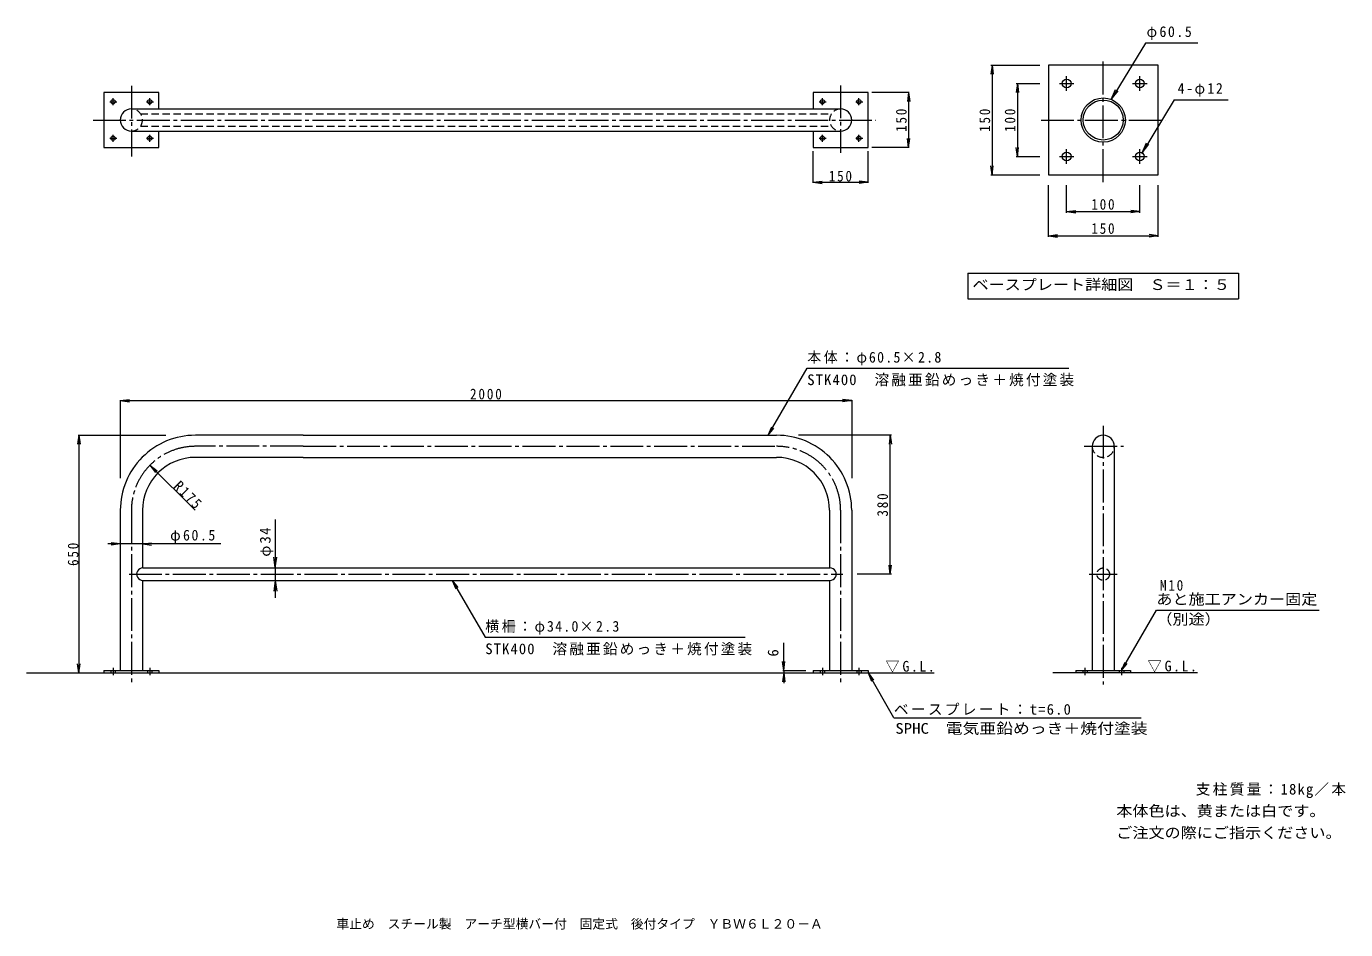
# Model space of a CAD drawing. Units: millimetres at full size, with parts at other scales. Extents: x -1788 to 1820, y -1359 to 1112.
import ezdxf
from ezdxf.enums import TextEntityAlignment as Align

# ---------------------------------------------------------------- set-up
doc = ezdxf.new("R2010")
doc.units = ezdxf.units.MM
doc.header["$LTSCALE"] = 10
doc.linetypes.add('CHAIN2', pattern=[12, 9, -1, 1, -1])
doc.linetypes.add('DASHED2', pattern=[3, 2, -1])
for name, color, linetype, lineweight in [('C-0', 7, 'CHAIN2', 9), ('C-2', 3, 'Continuous', 9), ('C-4', 7, 'Continuous', 9), ('C-5', 7, 'Continuous', 9), ('C-6', 6, 'Continuous', 5), ('E-0', 7, 'CHAIN2', 9), ('E-2', 3, 'Continuous', 9), ('E-4', 7, 'Continuous', 9), ('E-5', 7, 'Continuous', 9)]:
    doc.layers.add(name, color=color, linetype=linetype, lineweight=lineweight)
doc.layers.add('F-5_F-5ﾚｲﾔ', color=2, linetype='Continuous')
doc.layers.add('F-F_F-Fﾚｲﾔ', color=2, linetype='Continuous')
doc.styles.add('ＭＳ ゴシック', font='')
doc.styles.get('ＭＳ ゴシック').set_extended_font_data('MS Gothic')

msp = doc.modelspace()

# ---------------------------------------------------------------- linework, layer by layer
at = {"layer": 'C-0'}
for p, q in [((-1500.63, 949.85), (-1500.63, 755.86)), ((438.87, 950.72), (438.87, 766.14)), ((-1559.28, 906.11), (-1540.15, 906.11)), ((-1550.63, 896.6), (-1550.63, 915.49)), ((-1459.28, 906.11), (-1440.15, 906.11)), ((-1450.63, 896.6), (-1450.63, 915.49)), ((380.22, 906.11), (399.35, 906.11)), ((388.87, 896.6), (388.87, 915.49)), ((480.22, 906.11), (499.35, 906.11)), ((488.87, 896.6), (488.87, 915.49)), ((-1605.53, 856.11), (535.12, 856.11)), ((-1559.28, 806.11), (-1540.15, 806.11)), ((-1550.63, 796.6), (-1550.63, 815.49)), ((-1459.28, 806.11), (-1440.15, 806.11)), ((-1450.63, 796.6), (-1450.63, 815.49)), ((380.22, 806.11), (399.35, 806.11)), ((388.87, 796.6), (388.87, 815.49)), ((480.22, 806.11), (499.35, 806.11)), ((488.87, 796.6), (488.87, 815.49)), ((1156.92, 19.82), (1156.92, -688.65)), ((-1030.88, -36.7), (-1325.63, -36.7)), ((-1030.88, -36.7), (263.87, -36.7)), ((1105.03, -36.7), (1212.06, -36.7)), ((-1500.63, -211.7), (-1500.63, -688.65)), ((438.87, -211.7), (438.87, -688.65)), ((-1507.04, -386.45), (445.29, -386.45)), ((1118.25, -386.45), (1195.37, -386.45)), ((-1550.63, -642.62), (-1550.63, -662.62)), ((-1450.63, -642.62), (-1450.63, -662.62)), ((388.87, -642.61), (388.87, -662.62)), ((488.87, -642.61), (488.87, -662.62)), ((1106.92, -642.61), (1106.92, -662.62)), ((1206.92, -642.61), (1206.92, -662.62))]:
    msp.add_line(p, q, dxfattribs=at)
at = {"layer": 'C-0', "color": 3, "linetype": 'Continuous'}
for p, q in [((-1575.67, -650.45), (-1575.63, -650.45)), ((363.83, -650.45), (363.87, -650.45)), ((1081.87, -650.45), (1081.92, -650.45))]:
    msp.add_line(p, q, dxfattribs=at)
at = {"layer": 'C-0'}
for centre, start, end in [((-1325.63, -211.7), 89.99976, 180), ((263.87, -211.7), 0, 90.00024)]:
    msp.add_arc(centre, 175, start, end, dxfattribs=at)
at = {"layer": 'C-2'}
for p, q in [((-1425.63, 886.36), (-1425.63, 931.11)), ((513.87, 931.11), (363.87, 931.11)), ((363.87, 931.11), (363.87, 886.36)), ((513.87, 781.11), (513.87, 931.11)), ((-1500.63, 886.36), (438.87, 886.36)), ((-1500.63, 825.86), (438.87, 825.86)), ((-1425.63, 781.11), (-1425.63, 825.86)), ((363.87, 825.86), (363.87, 781.11)), ((363.87, 781.11), (513.87, 781.11)), ((-1030.88, -6.45), (-1325.63, -6.45)), ((-1030.88, -6.45), (263.87, -6.45)), ((-1030.88, -66.95), (-1325.63, -66.95)), ((-1030.88, -66.95), (263.87, -66.95)), ((1126.67, -36.7), (1126.67, -650.45)), ((1187.17, -36.7), (1187.17, -650.45)), ((-1530.88, -211.7), (-1530.88, -650.45)), ((-1470.38, -211.7), (-1470.38, -369.45)), ((408.62, -211.7), (408.62, -369.45)), ((469.12, -211.7), (469.12, -650.45)), ((-1469.21, -369.45), (409.79, -369.45)), ((-1470.38, -403.41), (-1470.38, -650.45)), ((-1469.21, -403.45), (409.79, -403.45)), ((408.62, -403.45), (408.62, -650.45)), ((-1575.63, -650.45), (-1425.67, -650.45)), ((-1575.63, -650.45), (-1575.63, -656.45)), ((-1470.42, -649.61), (-1470.42, -650.45)), ((-1425.67, -650.45), (-1425.67, -656.45)), ((363.87, -650.45), (513.83, -650.45)), ((363.87, -650.45), (363.87, -656.45)), ((513.83, -650.45), (513.83, -656.45)), ((1081.92, -650.45), (1231.87, -650.45)), ((1081.92, -650.45), (1081.92, -656.45)), ((1187.12, -649.61), (1187.12, -650.45)), ((1231.87, -650.45), (1231.87, -656.45))]:
    msp.add_line(p, q, dxfattribs=at)
at = {"layer": 'C-2', "linetype": 'DASHED2'}
for p, q in [((-1475.61, 873.11), (413.85, 873.11)), ((-1475.61, 839.11), (413.85, 839.11)), ((-1556.63, -650.45), (-1556.63, -656.45)), ((-1544.63, -650.45), (-1544.63, -656.45)), ((-1456.63, -650.45), (-1456.63, -656.45)), ((-1444.63, -650.45), (-1444.63, -656.45)), ((382.87, -650.45), (382.87, -656.45)), ((394.87, -650.45), (394.87, -656.45)), ((482.87, -650.45), (482.87, -656.45)), ((494.87, -650.45), (494.87, -656.45)), ((1100.92, -650.45), (1100.92, -656.45)), ((1112.92, -650.45), (1112.92, -656.45)), ((1200.92, -650.45), (1200.92, -656.45)), ((1212.92, -650.45), (1212.92, -656.45))]:
    msp.add_line(p, q, dxfattribs=at)
at = {"layer": 'C-2'}
msp.add_lwpolyline([(-1425.63, 931.11), (-1575.63, 931.11), (-1575.63, 781.11), (-1425.63, 781.11)], dxfattribs=at)
for centre in [(-1550.63, 906.11), (-1450.63, 906.11), (388.87, 906.11), (488.87, 906.11), (-1550.63, 806.11), (-1450.63, 806.11), (388.87, 806.11), (488.87, 806.11)]:
    msp.add_circle(centre, 6, dxfattribs=at)
at = {"layer": 'C-2', "linetype": 'DASHED2'}
msp.add_circle((1157.03, -386.45), 17, dxfattribs=at)
at = {"layer": 'C-2'}
for centre, radius, start, end in [((-1500.63, 856.11), 30.25, 90, 270), ((438.87, 856.11), 30.25, 270, 90), ((-1325.63, -211.7), 205.25, 89.99977, 180), ((263.87, -211.7), 205.25, 0, 90.00023), ((1156.92, -36.7), 30.25, 0, 180), ((-1325.63, -211.7), 144.75, 89.9998, 180), ((263.87, -211.7), 144.75, 0, 90.0002), ((-1469.21, -386.45), 17, 89.99959, 270), ((409.79, -386.45), 17, 270, 90.00041)]:
    msp.add_arc(centre, radius, start, end, dxfattribs=at)
at = {"layer": 'C-2', "linetype": 'DASHED2'}
for centre, start, end in [((-1500.63, 856.11), 270, 90), ((438.87, 856.11), 90, 270), ((1156.92, -36.7), 180, 0)]:
    msp.add_arc(centre, 30.25, start, end, dxfattribs=at)
at = {"layer": 'C-4'}
for p, q in [((626.23, 931.11), (523.87, 931.11)), ((624.73, 931.11), (624.73, 781.11)), ((363.87, 684.43), (363.87, 771.11)), ((513.87, 684.43), (513.87, 771.11)), ((626.23, 781.11), (523.87, 781.11)), ((363.87, 685.93), (513.87, 685.93)), ((-1530.88, 89.95), (-1530.88, -124.18)), ((-1530.88, 88.45), (469.12, 88.45)), ((469.12, 89.95), (469.12, -122.94)), ((-1645.89, -6.45), (-1406.01, -6.45)), ((-1644.39, -6.45), (-1644.39, -656.45)), ((577.52, -6.45), (323.49, -6.45)), ((574.52, -6.45), (571.26, -31.24)), ((574.52, -386.45), (574.52, -6.45)), ((574.52, -6.45), (577.78, -31.24)), ((-1449.87, -88.46), (-1430.03, -103.68)), ((-1449.87, -88.46), (-1434.65, -108.29)), ((-1326.59, -211.74), (-1449.87, -88.46)), ((469.12, -122.94), (469.12, -124.18)), ((-1107.03, -236.87), (-1107.03, -451.5)), ((-1255.88, -303.69), (-1564.63, -303.69)), ((-1530.88, -303.69), (-1530.88, -305.49)), ((-1470.38, -303.69), (-1470.38, -305.49)), ((-1107.03, -369.45), (-1110.95, -339.71)), ((-1107.03, -369.45), (-1103.11, -339.71)), ((-1107.03, -369.45), (-1104.03, -369.45)), ((577.52, -386.45), (483.69, -386.45)), ((574.52, -386.45), (571.26, -361.67)), ((574.52, -386.45), (577.78, -361.67)), ((-1107.03, -403.45), (-1110.95, -433.19)), ((-1107.03, -403.45), (-1104.03, -403.45)), ((-1107.03, -403.45), (-1103.11, -433.19)), ((283.38, -650.45), (283.38, -574.69)), ((283.38, -650.45), (280.12, -625.66)), ((283.38, -650.45), (286.64, -625.66)), ((283.38, -656.45), (280.12, -681.24)), ((280.38, -650.45), (343.87, -650.45)), ((283.38, -650.45), (283.38, -656.45)), ((283.38, -656.45), (286.64, -681.24)), ((283.38, -656.45), (283.38, -684.73))]:
    msp.add_line(p, q, dxfattribs=at)
at = {"layer": 'C-4', "linetype": 'CHAIN2'}
for p, q in [((624.73, 931.11), (621.47, 906.33)), ((624.73, 931.11), (627.99, 906.33)), ((624.73, 781.11), (621.47, 805.9)), ((624.73, 781.11), (627.99, 805.9)), ((363.87, 685.93), (388.66, 689.19)), ((363.87, 685.93), (388.66, 682.67)), ((513.87, 685.93), (489.09, 689.19)), ((513.87, 685.93), (489.09, 682.67)), ((-1530.88, 88.45), (-1506.09, 91.71)), ((-1530.88, 88.45), (-1506.09, 85.19)), ((469.12, 88.45), (444.34, 91.71)), ((469.12, 88.45), (444.34, 85.19)), ((-1644.39, -6.45), (-1647.66, -31.24)), ((-1644.39, -6.45), (-1641.13, -31.24)), ((-1530.88, -303.69), (-1555.66, -300.43)), ((-1530.88, -303.69), (-1555.66, -306.95)), ((-1470.38, -303.69), (-1445.59, -300.43)), ((-1470.38, -303.69), (-1445.59, -306.95)), ((-1644.39, -656.45), (-1647.66, -631.67)), ((-1644.39, -656.45), (-1641.13, -631.67))]:
    msp.add_line(p, q, dxfattribs=at)
at = {"layer": 'C-5'}
for p, q in [((240.8, -6.45), (347.68, 177.51)), ((347.68, 177.51), (1062.68, 177.51)), ((240.8, -6.45), (250.37, 16.64)), ((240.8, -6.45), (256.02, 13.38)), ((-623.05, -403.45), (-607.83, -423.28)), ((-623.05, -403.45), (-613.48, -426.54)), ((-623.05, -403.45), (-532.84, -558.71)), ((1206.92, -650.45), (1302.23, -485.38)), ((1302.23, -485.38), (1747.23, -485.38)), ((-532.84, -558.71), (177.38, -558.71)), ((1206.92, -650.45), (1216.49, -627.35)), ((1206.92, -650.45), (1222.14, -630.62)), ((584.74, -779.28), (513.83, -656.45)), ((513.83, -656.45), (529.05, -676.28)), ((513.83, -656.45), (523.39, -679.55)), ((584.74, -779.28), (1260.22, -779.28))]:
    msp.add_line(p, q, dxfattribs=at)
at = {"layer": 'C-6'}
for p, q in [((-1787.78, -656.46), (694.91, -656.45)), ((1414.84, -656.45), (1018.77, -656.45))]:
    msp.add_line(p, q, dxfattribs=at)
at = {"layer": 'E-0'}
for p, q in [((1156.92, 686.11), (1156.92, 1026.11)), ((1056.92, 936.11), (1056.92, 976.11)), ((1256.92, 936.11), (1256.92, 976.11)), ((1036.92, 956.11), (1076.92, 956.11)), ((1236.92, 956.11), (1276.92, 956.11)), ((986.92, 856.11), (1326.92, 856.11)), ((1056.92, 736.11), (1056.92, 776.11)), ((1256.92, 736.11), (1256.92, 776.11)), ((1036.92, 756.11), (1076.92, 756.11)), ((1236.92, 756.11), (1276.92, 756.11))]:
    msp.add_line(p, q, dxfattribs=at)
at = {"layer": 'E-2'}
for p, q in [((1306.92, 706.11), (1306.92, 1006.11)), ((1006.92, 706.11), (1306.92, 706.11))]:
    msp.add_line(p, q, dxfattribs=at)
msp.add_lwpolyline([(1306.92, 1006.11), (1006.92, 1006.11), (1006.92, 706.11)], dxfattribs=at)
for centre, radius in [((1056.92, 956.11), 12), ((1256.92, 956.11), 12), ((1156.92, 856.11), 60.5), ((1156.92, 856.11), 54.7), ((1056.92, 756.11), 12), ((1256.92, 756.11), 12)]:
    msp.add_circle(centre, radius, dxfattribs=at)
at = {"layer": 'E-4'}
for p, q in [((852.98, 1006.11), (849.71, 981.33)), ((849.98, 1006.11), (983.22, 1006.11)), ((852.98, 1006.11), (856.24, 981.33)), ((922.08, 956.11), (918.82, 931.33)), ((919.08, 956.11), (983.22, 956.11)), ((922.08, 956.11), (925.35, 931.33)), ((922.08, 756.11), (925.35, 780.9)), ((852.98, 706.11), (856.24, 730.9)), ((919.08, 756.11), (983.22, 756.11)), ((849.98, 706.11), (983.22, 706.11)), ((1006.92, 536.24), (1006.92, 677.81)), ((1056.92, 602.42), (1056.92, 677.81)), ((1256.92, 602.42), (1256.92, 677.81)), ((1306.92, 536.24), (1306.92, 677.81)), ((1056.92, 605.42), (1081.71, 608.68)), ((1056.92, 605.42), (1081.71, 602.16)), ((1256.92, 605.42), (1232.13, 608.68)), ((1006.92, 539.24), (1031.71, 542.5)), ((1306.92, 539.24), (1282.13, 542.5)), ((1006.92, 539.24), (1031.71, 535.98))]:
    msp.add_line(p, q, dxfattribs=at)
for points in [[(852.98, 1006.11), (852.98, 706.11), (849.71, 730.9)], [(922.08, 956.11), (922.08, 756.11), (918.82, 780.9)], [(1056.92, 605.42), (1256.92, 605.42), (1232.13, 602.16)], [(1006.92, 539.24), (1306.92, 539.24), (1282.13, 535.98)]]:
    msp.add_lwpolyline(points, dxfattribs=at)
at = {"layer": 'E-5'}
for p, q in [((1272.08, 1066.6), (1178.88, 912.49)), ((1415.18, 1066.6), (1272.08, 1066.6)), ((1178.88, 912.49), (1190.92, 939.97)), ((1178.88, 912.49), (1197.62, 935.91)), ((1350.78, 911.31), (1263.13, 766.38)), ((1350.78, 911.31), (1498.7, 911.31)), ((1263.13, 766.38), (1275.17, 793.86)), ((1263.13, 766.38), (1281.87, 789.81)), ((786.84, 437.23), (1527, 437.23)), ((786.84, 437.23), (786.84, 367.23)), ((1527, 437.23), (1527, 367.23)), ((786.84, 367.23), (1527, 367.23))]:
    msp.add_line(p, q, dxfattribs=at)

# ---------------------------------------------------------------- texts
at = {"layer": 'C-4', "color": 2, "style": 'ＭＳ ゴシック'}
msp.add_text('6', height=29.33, rotation=90, dxfattribs=at).set_placement((277.38, -611.85), align=Align.BOTTOM_LEFT)
at = {"layer": 'C-4', "color": 2, "char_height": 29.33, "attachment_point": 7, "style": 'ＭＳ ゴシック'}
for s, insert, rotation in [('\\T1.27;\\W0.9;150', (619.71, 823.61), 90), ('\\T1.28;\\W0.9;R175', (-1387.97, -149.05), 315), ('\\T1.27;\\W0.9;380', (568.52, -228.95), 90), ('\\T1.19;φ34', (-1112.03, -338.66), 90), ('\\T1.27;\\W0.9;650', (-1645.09, -363.95), 90)]:
    msp.add_mtext(s, dxfattribs=dict(at, insert=insert, rotation=rotation))
for s, insert in [('\\T1.27;\\W0.9;150', (406.37, 687.64)), ('\\T1.28;\\W0.9;2000', (-574.63, 91.35)), ('\\T1.22;\\W0.95;φ60.5', (-1394.65, -302.34))]:
    msp.add_mtext(s, dxfattribs=dict(at, insert=insert))
at = {"layer": 'C-5', "color": 2, "style": 'ＭＳ ゴシック'}
for s, width, p in [('あと施工アンカー固定', 1.1, (1302.23, -478.38)), ('（別途）', 1.1, (1302.23, -533.17)), ('SPHC\u3000電気亜鉛めっき＋焼付塗装', 1.15, (588.39, -831.98))]:
    msp.add_text(s, height=29.33, dxfattribs=dict(at, width=width)).set_placement(p, align=Align.BOTTOM_LEFT)
at = {"layer": 'C-5', "color": 2, "char_height": 29.33, "attachment_point": 7, "style": 'ＭＳ ゴシック'}
for s, insert in [('\\T1.18;\\W0.95;本体：φ60.5×2.8', (347.68, 184.51)), ('\\T1.15;STK400\u3000溶融亜鉛めっき＋焼付塗装', (347.68, 127.44)), ('\\T1.27;\\W0.9;M10', (1312.13, -432.05)), ('\\T1.18;\\W0.95;横柵：φ34.0×2.3', (-532.84, -551.71)), ('\\T1.15;STK400\u3000溶融亜鉛めっき＋焼付塗装', (-532.84, -608.78)), ('\\T1.22;\\W0.95;▽G.L.', (561.57, -655.77)), ('\\T1.22;\\W0.95;▽G.L.', (1278.4, -655.12)), ('\\T1.16;ベースプレート：t=6.0', (584.74, -772.28))]:
    msp.add_mtext(s, dxfattribs=dict(at, insert=insert))
at = {"layer": 'E-4', "color": 2, "char_height": 29.33, "attachment_point": 7, "rotation": 90, "style": 'ＭＳ ゴシック'}
for s, insert in [('\\T1.27;\\W0.9;150', (847.98, 823.61)), ('\\T1.27;\\W0.9;100', (917.08, 823.61))]:
    msp.add_mtext(s, dxfattribs=dict(at, insert=insert))
at = {"layer": 'E-4', "color": 2, "char_height": 29.33, "attachment_point": 7, "style": 'ＭＳ ゴシック'}
for s, insert in [('\\T1.27;\\W0.9;100', (1124.42, 610.42)), ('\\T1.27;\\W0.9;150', (1124.42, 544.24))]:
    msp.add_mtext(s, dxfattribs=dict(at, insert=insert))
at = {"layer": 'E-5', "color": 2, "style": 'ＭＳ ゴシック', "width": 1.1}
msp.add_text('ベースプレート詳細図\u3000Ｓ＝１：５', height=29.33, dxfattribs=at).set_placement((799.42, 382.23), align=Align.BOTTOM_LEFT)
at = {"layer": 'E-5', "color": 2, "char_height": 29.33, "attachment_point": 7, "style": 'ＭＳ ゴシック'}
for s, insert in [('\\T1.22;\\W0.95;φ60.5', (1275.52, 1075.35)), ('\\T1.22;\\W0.95;4-φ12', (1360.44, 920.06))]:
    msp.add_mtext(s, dxfattribs=dict(at, insert=insert))
at = {"layer": 'F-5_F-5ﾚｲﾔ', "style": 'ＭＳ ゴシック', "width": 1.1}
for s, p in [('本体色は、黄または白です。', (1192.64, -1057.84)), ('ご注文の際にご指示ください。', (1192.64, -1117.31))]:
    msp.add_text(s, height=29.33, dxfattribs=at).set_placement(p, align=Align.BOTTOM_LEFT)
at = {"layer": 'F-5_F-5ﾚｲﾔ', "insert": (1409.84, -999.01), "char_height": 29.33, "attachment_point": 7, "style": 'ＭＳ ゴシック'}
msp.add_mtext('\\T1.16;支柱質量：18kg／本', dxfattribs=at)
at = {"layer": 'F-F_F-Fﾚｲﾔ', "style": 'ＭＳ ゴシック'}
msp.add_text('車止め\u3000スチール製\u3000アーチ型横バー付\u3000固定式\u3000後付タイプ\u3000ＹＢＷ６Ｌ２０－Ａ', height=25.66, dxfattribs=at).set_placement((-940, -1363.75), align=Align.BOTTOM_LEFT)

doc.saveas('drawing.dxf')
